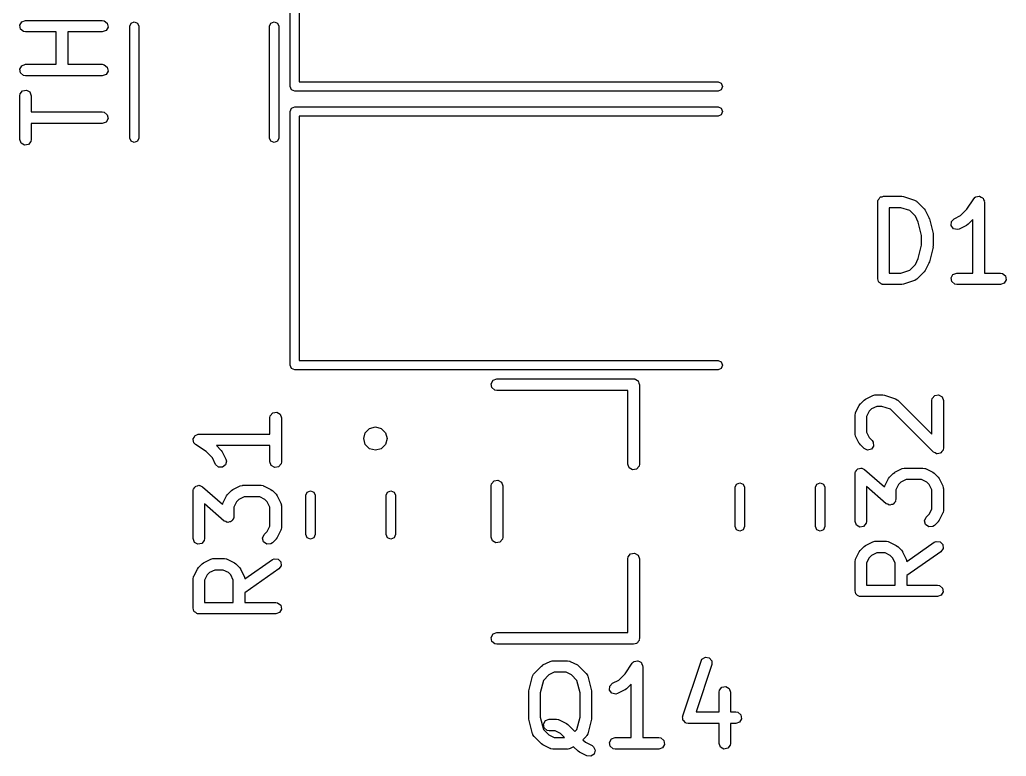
# Model space of a CAD drawing. Extents: x 12.5 to 77.2, y -61.8 to -12.1.
# Drawn here: x 46.17 to 59.01, y -49.95 to -40.37 of the extents above; entities that cross this region are included whole.
import ezdxf

# ---------------------------------------------------------------- set-up
doc = ezdxf.new("R2010")
doc.units = 0
doc.layers.add('BLACK', color=7, linetype='CONTINUOUS')

msp = doc.modelspace()

# ---------------------------------------------------------------- linework, layer by layer
at = {"layer": 'BLACK', "linetype": 'CONTINUOUS'}
for p, q in [((49.685, -41.234), (49.685, -37.934)), ((49.805, -37.994), (49.805, -41.174)), ((46.167758, -40.436499), (46.19341, -40.39207)), ((46.176667, -40.487023), (46.167758, -40.436499)), ((46.19341, -40.39207), (46.241619, -40.374523)), ((46.241619, -40.374523), (47.241619, -40.374523)), ((47.241619, -40.374523), (47.267271, -40.379046)), ((47.267271, -40.379046), (47.306571, -40.412023)), ((47.306571, -40.412023), (47.31548, -40.462547)), ((47.598, -40.450936), (47.615574, -40.40851)), ((47.615574, -40.40851), (47.658, -40.390936)), ((47.658, -40.390936), (47.700426, -40.40851)), ((47.700426, -40.40851), (47.718, -40.450936)), ((49.418, -40.450936), (49.435574, -40.40851)), ((49.435574, -40.40851), (49.478, -40.390936)), ((49.478, -40.390936), (49.520426, -40.40851)), ((49.520426, -40.40851), (49.538, -40.450936)), ((46.215967, -40.52), (46.176667, -40.487023)), ((46.241619, -40.524523), (46.215967, -40.52)), ((46.642809, -40.524523), (46.241619, -40.524523)), ((46.642809, -40.945951), (46.642809, -40.524523)), ((47.241619, -40.524523), (46.792809, -40.524523)), ((46.792809, -40.524523), (46.792809, -40.945951)), ((47.289828, -40.506976), (47.241619, -40.524523)), ((47.31548, -40.462547), (47.289828, -40.506976)), ((47.598, -41.905064), (47.598, -40.450936)), ((47.718, -40.450936), (47.718, -41.905064)), ((49.418, -41.905064), (49.418, -40.450936)), ((49.538, -40.450936), (49.538, -41.905064)), ((46.19341, -40.963498), (46.241619, -40.945951)), ((46.241619, -40.945951), (46.642809, -40.945951)), ((46.792809, -40.945951), (47.241619, -40.945951)), ((47.241619, -40.945951), (47.267271, -40.950474)), ((47.267271, -40.950474), (47.306571, -40.983451)), ((46.167758, -41.007927), (46.19341, -40.963498)), ((46.176667, -41.058451), (46.167758, -41.007927)), ((46.215967, -41.091428), (46.176667, -41.058451)), ((47.289828, -41.078404), (47.241619, -41.095951)), ((47.31548, -41.033975), (47.289828, -41.078404)), ((47.306571, -40.983451), (47.31548, -41.033975)), ((46.241619, -41.095951), (46.215967, -41.091428)), ((47.241619, -41.095951), (46.241619, -41.095951)), ((49.805, -41.174), (55.255, -41.174)), ((55.255, -41.174), (55.297426, -41.191574)), ((55.297426, -41.191574), (55.315, -41.234)), ((46.166619, -41.354285), (46.171142, -41.328633)), ((46.171142, -41.328633), (46.204119, -41.289333)), ((46.204119, -41.289333), (46.254643, -41.280424)), ((46.254643, -41.280424), (46.299072, -41.306076)), ((46.299072, -41.306076), (46.316619, -41.354285)), ((49.702574, -41.276426), (49.685, -41.234)), ((49.745, -41.294), (49.702574, -41.276426)), ((55.255, -41.294), (49.745, -41.294)), ((55.297426, -41.276426), (55.255, -41.294)), ((55.315, -41.234), (55.297426, -41.276426)), ((46.166619, -41.925713), (46.166619, -41.354285)), ((46.316619, -41.354285), (46.316619, -41.564999)), ((46.316619, -41.564999), (47.241619, -41.564999)), ((47.241619, -41.564999), (47.267271, -41.569522)), ((47.267271, -41.569522), (47.306571, -41.602499)), ((49.685, -41.56), (49.702574, -41.517574)), ((49.685, -44.86), (49.685, -41.56)), ((49.702574, -41.517574), (49.745, -41.5)), ((49.745, -41.5), (55.255, -41.5)), ((55.255, -41.5), (55.297426, -41.517574)), ((55.297426, -41.517574), (55.315, -41.56)), ((55.315, -41.56), (55.297426, -41.602426)), ((47.241619, -41.714999), (46.316619, -41.714999)), ((46.316619, -41.714999), (46.316619, -41.925713)), ((47.289828, -41.697452), (47.241619, -41.714999)), ((47.31548, -41.653023), (47.289828, -41.697452)), ((47.306571, -41.602499), (47.31548, -41.653023)), ((55.255, -41.62), (49.805, -41.62)), ((49.805, -41.62), (49.805, -44.8)), ((55.297426, -41.602426), (55.255, -41.62)), ((46.184166, -41.973922), (46.166619, -41.925713)), ((46.228595, -41.999574), (46.184166, -41.973922)), ((46.312096, -41.951365), (46.279119, -41.990665)), ((46.316619, -41.925713), (46.312096, -41.951365)), ((47.615574, -41.94749), (47.598, -41.905064)), ((47.658, -41.965064), (47.615574, -41.94749)), ((47.700426, -41.94749), (47.658, -41.965064)), ((47.718, -41.905064), (47.700426, -41.94749)), ((49.435574, -41.94749), (49.418, -41.905064)), ((49.478, -41.965064), (49.435574, -41.94749)), ((49.520426, -41.94749), (49.478, -41.965064)), ((49.538, -41.905064), (49.520426, -41.94749)), ((46.279119, -41.990665), (46.228595, -41.999574)), ((57.333914, -42.736419), (57.335631, -42.726677)), ((57.333914, -43.736419), (57.333914, -42.736419)), ((57.335053, -42.723395), (57.336719, -42.720509)), ((57.335631, -42.726677), (57.335053, -42.723395)), ((57.336719, -42.720509), (57.338437, -42.710767)), ((57.338437, -42.710767), (57.350962, -42.695839)), ((57.350962, -42.695839), (57.360705, -42.678966)), ((57.360705, -42.678966), (57.367063, -42.676651)), ((57.367063, -42.676651), (57.371414, -42.671467)), ((57.371414, -42.671467), (57.390605, -42.668082)), ((57.390605, -42.668082), (57.408914, -42.661419)), ((57.408914, -42.661419), (57.647009, -42.661419)), ((57.647009, -42.661419), (57.669091, -42.665312)), ((57.669091, -42.665312), (57.670726, -42.665268)), ((57.670726, -42.665268), (57.813583, -42.712887)), ((57.813583, -42.712887), (57.836488, -42.725289)), ((57.836488, -42.725289), (57.838835, -42.72911)), ((57.838835, -42.72911), (57.842899, -42.731005)), ((57.842899, -42.731005), (57.938137, -42.826243)), ((58.493485, -42.831496), (58.584605, -42.694816)), ((58.584605, -42.694816), (58.602598, -42.675981)), ((58.602598, -42.675981), (58.606737, -42.674769)), ((58.606737, -42.674769), (58.609509, -42.671467)), ((58.609509, -42.671467), (58.630941, -42.667687)), ((58.630941, -42.667687), (58.651836, -42.661574)), ((58.651836, -42.661574), (58.655785, -42.663306)), ((58.655785, -42.663306), (58.660033, -42.662558)), ((58.660033, -42.662558), (58.678881, -42.67344)), ((58.678881, -42.67344), (58.698816, -42.682187)), ((58.698816, -42.682187), (58.700727, -42.686054)), ((58.700727, -42.686054), (58.704462, -42.68821)), ((58.704462, -42.68821), (58.711906, -42.708663)), ((58.711906, -42.708663), (58.721554, -42.728176)), ((58.721554, -42.728176), (58.720533, -42.732365)), ((58.720533, -42.732365), (58.722009, -42.736419)), ((58.722009, -42.736419), (58.722009, -43.661419)), ((57.634839, -42.811419), (57.483914, -42.811419)), ((57.483914, -42.811419), (57.483914, -43.661419)), ((57.749352, -42.84959), (57.634839, -42.811419)), ((57.823465, -42.923703), (57.749352, -42.84959)), ((57.938137, -42.826243), (57.950999, -42.844611)), ((57.950999, -42.844611), (57.952186, -42.845735)), ((57.952186, -42.845735), (57.999805, -42.940973)), ((58.412106, -42.912875), (58.493485, -42.831496)), ((57.861958, -43.00069), (57.823465, -42.923703)), ((57.905342, -43.174224), (57.861958, -43.00069)), ((57.999805, -42.940973), (58.003495, -42.953379)), ((58.003495, -42.953379), (58.005484, -42.956324)), ((58.005484, -42.956324), (58.053103, -43.1468)), ((58.289407, -43.043516), (58.292482, -42.992305)), ((58.292482, -42.992305), (58.327754, -42.955051)), ((58.327754, -42.955051), (58.412106, -42.912875)), ((58.572009, -42.965104), (58.509566, -43.027547)), ((58.572009, -43.661419), (58.572009, -42.965104)), ((58.319971, -43.084721), (58.289407, -43.043516)), ((58.369869, -43.096641), (58.319971, -43.084721)), ((58.394836, -43.089215), (58.369869, -43.096641)), ((58.490074, -43.041596), (58.394836, -43.089215)), ((58.491199, -43.040406), (58.490074, -43.041596)), ((58.509566, -43.027547), (58.491199, -43.040406)), ((57.905342, -43.298613), (57.905342, -43.174224)), ((58.053103, -43.1468), (58.054156, -43.161732)), ((58.054156, -43.161732), (58.055342, -43.16499)), ((58.055342, -43.16499), (58.055342, -43.307847)), ((57.861958, -43.472147), (57.905342, -43.298613)), ((58.053103, -43.326037), (58.005484, -43.516513)), ((58.055342, -43.307847), (58.052742, -43.322588)), ((58.052742, -43.322588), (58.053103, -43.326037)), ((57.823464, -43.549134), (57.861958, -43.472147)), ((58.005484, -43.516513), (58.000211, -43.528335)), ((57.634839, -43.661419), (57.749352, -43.623247)), ((57.749352, -43.623247), (57.823464, -43.549134)), ((57.938138, -43.646593), (57.842899, -43.741833)), ((57.938829, -43.64511), (57.938138, -43.646593)), ((57.952186, -43.627102), (57.938829, -43.64511)), ((57.999805, -43.531864), (57.952186, -43.627102)), ((58.000211, -43.528335), (57.999805, -43.531864)), ((57.340577, -43.754727), (57.333914, -43.736419)), ((57.343962, -43.773919), (57.340577, -43.754727)), ((57.349146, -43.778269), (57.343962, -43.773919)), ((57.351461, -43.784628), (57.349146, -43.778269)), ((57.483914, -43.661419), (57.634839, -43.661419)), ((57.813583, -43.759951), (57.670726, -43.80757)), ((57.817095, -43.757163), (57.813583, -43.759951)), ((57.821562, -43.756773), (57.817095, -43.757163)), ((57.842899, -43.741833), (57.821562, -43.756773)), ((58.287434, -43.723395), (58.313086, -43.678966)), ((58.296343, -43.773919), (58.287434, -43.723395)), ((58.335643, -43.806896), (58.296343, -43.773919)), ((58.313086, -43.678966), (58.361295, -43.661419)), ((58.361295, -43.661419), (58.572009, -43.661419)), ((58.722009, -43.661419), (58.932723, -43.661419)), ((58.932723, -43.661419), (58.958375, -43.665942)), ((58.958375, -43.665942), (58.997675, -43.698919)), ((59.006584, -43.749443), (58.980932, -43.793872)), ((58.997675, -43.698919), (59.006584, -43.749443)), ((57.368334, -43.79437), (57.351461, -43.784628)), ((57.383262, -43.806896), (57.368334, -43.79437)), ((57.393004, -43.808613), (57.383262, -43.806896)), ((57.39589, -43.81028), (57.393004, -43.808613)), ((57.399172, -43.809701), (57.39589, -43.81028)), ((57.408914, -43.811419), (57.399172, -43.809701)), ((57.647009, -43.811419), (57.408914, -43.811419)), ((57.648547, -43.810858), (57.647009, -43.811419)), ((57.670726, -43.80757), (57.648547, -43.810858)), ((58.361295, -43.811419), (58.335643, -43.806896)), ((58.932723, -43.811419), (58.361295, -43.811419)), ((58.980932, -43.793872), (58.932723, -43.811419)), ((49.805, -44.8), (55.255, -44.8)), ((55.255, -44.8), (55.297426, -44.817574)), ((49.702574, -44.902426), (49.685, -44.86)), ((49.745, -44.92), (49.702574, -44.902426)), ((55.255, -44.92), (49.745, -44.92)), ((55.297426, -44.902426), (55.255, -44.92)), ((55.297426, -44.817574), (55.315, -44.86)), ((55.315, -44.86), (55.297426, -44.902426)), ((52.302958, -45.101768), (52.32902, -45.056627)), ((52.32902, -45.056627), (52.378, -45.0388)), ((52.378, -45.0388), (54.156, -45.0388)), ((54.156, -45.0388), (54.1659, -45.040545)), ((54.1659, -45.040545), (54.169232, -45.039958)), ((54.169232, -45.039958), (54.172161, -45.041649)), ((54.172161, -45.041649), (54.182062, -45.043395)), ((54.182062, -45.043395), (54.197229, -45.056122)), ((54.197229, -45.056122), (54.214373, -45.06602)), ((54.214373, -45.06602), (54.216724, -45.07248)), ((52.312009, -45.1531), (52.302958, -45.101768)), ((52.351938, -45.186605), (52.312009, -45.1531)), ((52.378, -45.1912), (52.351938, -45.186605)), ((54.0798, -45.1912), (52.378, -45.1912)), ((54.0798, -46.14926), (54.0798, -45.1912)), ((54.216724, -45.07248), (54.221991, -45.0769)), ((54.221991, -45.0769), (54.225428, -45.096394)), ((54.225428, -45.096394), (54.2322, -45.115)), ((54.2322, -45.115), (54.2322, -46.14926)), ((57.107405, -45.3639), (57.155024, -45.316281)), ((57.155024, -45.316281), (57.17339, -45.303421)), ((57.17339, -45.303421), (57.174516, -45.302232)), ((57.174516, -45.302232), (57.269754, -45.254613)), ((57.269754, -45.254613), (57.29472, -45.247187)), ((57.29472, -45.247187), (57.299081, -45.248228)), ((57.299081, -45.248228), (57.303295, -45.246695)), ((57.303295, -45.246695), (57.398533, -45.246695)), ((57.398533, -45.246695), (57.420615, -45.250588)), ((57.420615, -45.250588), (57.42225, -45.250544)), ((57.42225, -45.250544), (57.565107, -45.298163)), ((57.565107, -45.298163), (57.588012, -45.310565)), ((57.588012, -45.310565), (57.590359, -45.314386)), ((57.590359, -45.314386), (57.594423, -45.316281)), ((57.594423, -45.316281), (58.037819, -45.759676)), ((58.037819, -45.321695), (58.042342, -45.296043)), ((58.037819, -45.759676), (58.037819, -45.321695)), ((58.042342, -45.296043), (58.075319, -45.256743)), ((58.075319, -45.256743), (58.125843, -45.247834)), ((58.125843, -45.247834), (58.170272, -45.273486)), ((58.170272, -45.273486), (58.187819, -45.321695)), ((58.187819, -45.321695), (58.187819, -45.940742)), ((57.045737, -45.47863), (57.093356, -45.383392)), ((57.093356, -45.383392), (57.106714, -45.365381)), ((57.106714, -45.365381), (57.107405, -45.3639)), ((57.252484, -45.430953), (57.222077, -45.46136)), ((57.321, -45.396695), (57.252484, -45.430953)), ((57.386363, -45.396695), (57.321, -45.396695)), ((57.500876, -45.434866), (57.386363, -45.396695)), ((58.059786, -45.993775), (57.500876, -45.434866)), ((49.422819, -45.546594), (49.427342, -45.520942)), ((49.422819, -45.757308), (49.422819, -45.546594)), ((49.427342, -45.520942), (49.460319, -45.481642)), ((49.460319, -45.481642), (49.510843, -45.472733)), ((49.510843, -45.472733), (49.555272, -45.498385)), ((49.555272, -45.498385), (49.572819, -45.546594)), ((49.572819, -45.546594), (49.572819, -46.118022)), ((57.037819, -45.512171), (57.042342, -45.486519)), ((57.037819, -45.750266), (57.037819, -45.512171)), ((57.042342, -45.486519), (57.045224, -45.483083)), ((57.045224, -45.483083), (57.045737, -45.47863)), ((57.222077, -45.46136), (57.187819, -45.529876)), ((57.187819, -45.529876), (57.187819, -45.732561)), ((50.664119, -45.7398), (50.719901, -45.684018)), ((50.719901, -45.684018), (50.796101, -45.6636)), ((50.796101, -45.6636), (50.872301, -45.684018)), ((50.872301, -45.684018), (50.928083, -45.7398)), ((48.422974, -45.827481), (48.424706, -45.823531)), ((48.429087, -45.848372), (48.422974, -45.827481)), ((48.423958, -45.819284), (48.43484, -45.800435)), ((48.424706, -45.823531), (48.423958, -45.819284)), ((48.43484, -45.800435), (48.443587, -45.780501)), ((48.443587, -45.780501), (48.447454, -45.778589)), ((48.447454, -45.778589), (48.44961, -45.774855)), ((48.44961, -45.774855), (48.470063, -45.76741)), ((48.470063, -45.76741), (48.489576, -45.757763)), ((48.489576, -45.757763), (48.493765, -45.758783)), ((48.493765, -45.758783), (48.497819, -45.757308)), ((48.497819, -45.757308), (49.422819, -45.757308)), ((50.643701, -45.816), (50.664119, -45.7398)), ((50.664119, -45.8922), (50.643701, -45.816)), ((50.928083, -45.7398), (50.948501, -45.816)), ((50.948501, -45.816), (50.928083, -45.8922)), ((57.039352, -45.754479), (57.037819, -45.750266)), ((57.038311, -45.75884), (57.039352, -45.754479)), ((57.045737, -45.783807), (57.038311, -45.75884)), ((57.093356, -45.879045), (57.045737, -45.783807)), ((57.187819, -45.732561), (57.222077, -45.801077)), ((57.222077, -45.801077), (57.26109, -45.84009)), ((48.432867, -45.869808), (48.429087, -45.848372)), ((48.43617, -45.87258), (48.432867, -45.869808)), ((48.437382, -45.876719), (48.43617, -45.87258)), ((48.456216, -45.894712), (48.437382, -45.876719)), ((48.592894, -45.98583), (48.456216, -45.894712)), ((49.422819, -45.907308), (48.726504, -45.907308)), ((48.726504, -45.907308), (48.788947, -45.969751)), ((49.422819, -46.118022), (49.422819, -45.907308)), ((50.719901, -45.947982), (50.664119, -45.8922)), ((50.796101, -45.9684), (50.719901, -45.947982)), ((50.872301, -45.947982), (50.796101, -45.9684)), ((50.928083, -45.8922), (50.872301, -45.947982)), ((57.094545, -45.88017), (57.093356, -45.879045)), ((57.107405, -45.898537), (57.094545, -45.88017)), ((57.155024, -45.946156), (57.107405, -45.898537)), ((57.20152, -45.967837), (57.155024, -45.946156)), ((57.251075, -45.95456), (57.20152, -45.967837)), ((57.280501, -45.912534), (57.251075, -45.95456)), ((57.26109, -45.84009), (57.27603, -45.861427)), ((57.27603, -45.861427), (57.280501, -45.912534)), ((58.183296, -45.966394), (58.168785, -45.983687)), ((58.184104, -45.961809), (58.183296, -45.966394)), ((58.185264, -45.960153), (58.184104, -45.961809)), ((58.187819, -45.940742), (58.184976, -45.956864)), ((58.184976, -45.956864), (58.185264, -45.960153)), ((48.674275, -46.067211), (48.592894, -45.98583)), ((48.716451, -46.151563), (48.674275, -46.067211)), ((48.788947, -45.969751), (48.801809, -45.988119)), ((48.801809, -45.988119), (48.802996, -45.989243)), ((48.802996, -45.989243), (48.850615, -46.084481)), ((48.850615, -46.084481), (48.858041, -46.109447)), ((58.080239, -46.003312), (58.059786, -45.993775)), ((58.099795, -46.014603), (58.080239, -46.003312)), ((58.103175, -46.014006), (58.099795, -46.014603)), ((58.106283, -46.015456), (58.103175, -46.014006)), ((58.128085, -46.009614), (58.106283, -46.015456)), ((58.150319, -46.005694), (58.128085, -46.009614)), ((58.152523, -46.003066), (58.150319, -46.005694)), ((58.155837, -46.002179), (58.152523, -46.003066)), ((58.168785, -45.983687), (58.155837, -46.002179)), ((48.753705, -46.186835), (48.716451, -46.151563)), ((48.804915, -46.18991), (48.753705, -46.186835)), ((48.846121, -46.159346), (48.804915, -46.18991)), ((48.858041, -46.109447), (48.846121, -46.159346)), ((49.440366, -46.166231), (49.422819, -46.118022)), ((49.484795, -46.191883), (49.440366, -46.166231)), ((49.535319, -46.182974), (49.484795, -46.191883)), ((49.568296, -46.143674), (49.535319, -46.182974)), ((49.572819, -46.118022), (49.568296, -46.143674)), ((54.097627, -46.19824), (54.0798, -46.14926)), ((54.142768, -46.224302), (54.097627, -46.19824)), ((54.1941, -46.215251), (54.142768, -46.224302)), ((54.227605, -46.175322), (54.1941, -46.215251)), ((54.2322, -46.14926), (54.227605, -46.175322)), ((57.055338, -46.232935), (57.065809, -46.215637)), ((57.065809, -46.215637), (57.071473, -46.213707)), ((57.071473, -46.213707), (57.075319, -46.209124)), ((57.075319, -46.209124), (57.095231, -46.205612)), ((57.095231, -46.205612), (57.114371, -46.199092)), ((57.114371, -46.199092), (57.119949, -46.201254)), ((57.119949, -46.201254), (57.125843, -46.200215)), ((57.125843, -46.200215), (57.143355, -46.210326)), ((57.143355, -46.210326), (57.162207, -46.217633)), ((57.162207, -46.217633), (57.422196, -46.445123)), ((57.555468, -46.254613), (57.650706, -46.206994)), ((57.650706, -46.206994), (57.675672, -46.199568)), ((57.675672, -46.199568), (57.680033, -46.200609)), ((57.680033, -46.200609), (57.684247, -46.199076)), ((57.684247, -46.199076), (57.922342, -46.199076)), ((57.922342, -46.199076), (57.947994, -46.203599)), ((57.947994, -46.203599), (57.951429, -46.206481)), ((57.951429, -46.206481), (57.955883, -46.206994)), ((57.955883, -46.206994), (58.051121, -46.254613)), ((57.037819, -46.274076), (57.039777, -46.262967)), ((57.037819, -46.893123), (57.037819, -46.274076)), ((57.039244, -46.259526), (57.040853, -46.256867)), ((57.039777, -46.262967), (57.039244, -46.259526)), ((57.040853, -46.256867), (57.042342, -46.248424)), ((57.042342, -46.248424), (57.055338, -46.232935)), ((57.426689, -46.431011), (57.474308, -46.335773)), ((57.474308, -46.335773), (57.487666, -46.317762)), ((57.487666, -46.317762), (57.488357, -46.316281)), ((57.488357, -46.316281), (57.535976, -46.268662)), ((57.535976, -46.268662), (57.554342, -46.255802)), ((57.554342, -46.255802), (57.555468, -46.254613)), ((57.701952, -46.349076), (57.633436, -46.383334)), ((57.904637, -46.349076), (57.701952, -46.349076)), ((57.973153, -46.383334), (57.904637, -46.349076)), ((58.051121, -46.254613), (58.069129, -46.267969)), ((58.069129, -46.267969), (58.070612, -46.268661)), ((58.070612, -46.268661), (58.118232, -46.31628)), ((58.118232, -46.31628), (58.131094, -46.334648)), ((58.131094, -46.334648), (58.132282, -46.335773)), ((58.132282, -46.335773), (58.179901, -46.431011)), ((48.425853, -46.481766), (48.427342, -46.473323)), ((48.427342, -46.473323), (48.440338, -46.457834)), ((48.440338, -46.457834), (48.450809, -46.440536)), ((48.450809, -46.440536), (48.456473, -46.438606)), ((48.456473, -46.438606), (48.460319, -46.434023)), ((48.460319, -46.434023), (48.480231, -46.430511)), ((48.480231, -46.430511), (48.499371, -46.423991)), ((48.499371, -46.423991), (48.504949, -46.426153)), ((48.504949, -46.426153), (48.510843, -46.425114)), ((48.510843, -46.425114), (48.528355, -46.435225)), ((48.528355, -46.435225), (48.547207, -46.442532)), ((48.547207, -46.442532), (48.807196, -46.670022)), ((48.939342, -46.480701), (48.940468, -46.479512)), ((48.940468, -46.479512), (49.035706, -46.431893)), ((49.035706, -46.431893), (49.060672, -46.424467)), ((49.060672, -46.424467), (49.065033, -46.425508)), ((49.065033, -46.425508), (49.069247, -46.423975)), ((49.069247, -46.423975), (49.307342, -46.423975)), ((49.307342, -46.423975), (49.332994, -46.428498)), ((49.332994, -46.428498), (49.336429, -46.43138)), ((49.336429, -46.43138), (49.340883, -46.431893)), ((49.340883, -46.431893), (49.436121, -46.479512)), ((49.436121, -46.479512), (49.454129, -46.492868)), ((52.3018, -46.432739), (52.306395, -46.406677)), ((52.3018, -47.099261), (52.3018, -46.432739)), ((52.306395, -46.406677), (52.3399, -46.366748)), ((52.3399, -46.366748), (52.391232, -46.357697)), ((52.391232, -46.357697), (52.436373, -46.383759)), ((52.436373, -46.383759), (52.4542, -46.432739)), ((52.4542, -46.432739), (52.4542, -47.099261)), ((55.4785, -46.450275), (55.496074, -46.407849)), ((55.4785, -46.959723), (55.4785, -46.450275)), ((55.496074, -46.407849), (55.5385, -46.390275)), ((55.5385, -46.390275), (55.580926, -46.407849)), ((55.580926, -46.407849), (55.5985, -46.450275)), ((55.5985, -46.450275), (55.5985, -46.959723)), ((56.5235, -46.450275), (56.541074, -46.407849)), ((56.5235, -46.959723), (56.5235, -46.450275)), ((56.541074, -46.407849), (56.5835, -46.390275)), ((56.5835, -46.390275), (56.625926, -46.407849)), ((56.625926, -46.407849), (56.6435, -46.450275)), ((56.6435, -46.450275), (56.6435, -46.959723)), ((57.444383, -46.663852), (57.187819, -46.439358)), ((57.187819, -46.439358), (57.187819, -46.893123)), ((57.422196, -46.445123), (57.423294, -46.4389)), ((57.423294, -46.4389), (57.426176, -46.435464)), ((57.426176, -46.435464), (57.426689, -46.431011)), ((57.603029, -46.413741), (57.568771, -46.482257)), ((57.633436, -46.383334), (57.603029, -46.413741)), ((58.003561, -46.413741), (57.973153, -46.383334)), ((58.037819, -46.482257), (58.003561, -46.413741)), ((58.179901, -46.431011), (58.187327, -46.455977)), ((58.187327, -46.455977), (58.186285, -46.460338)), ((58.186285, -46.460338), (58.187819, -46.464552)), ((58.187819, -46.464552), (58.187819, -46.750266)), ((48.422819, -46.498975), (48.424777, -46.487866)), ((48.422819, -47.118022), (48.422819, -46.498975)), ((48.424244, -46.484425), (48.425853, -46.481766)), ((48.424777, -46.487866), (48.424244, -46.484425)), ((48.811689, -46.65591), (48.859308, -46.560672)), ((48.859308, -46.560672), (48.872666, -46.542661)), ((48.872666, -46.542661), (48.873357, -46.54118)), ((48.873357, -46.54118), (48.920976, -46.493561)), ((48.920976, -46.493561), (48.939342, -46.480701)), ((49.018436, -46.608233), (48.988029, -46.63864)), ((49.086952, -46.573975), (49.018436, -46.608233)), ((49.289637, -46.573975), (49.086952, -46.573975)), ((49.358153, -46.608233), (49.289637, -46.573975)), ((49.388561, -46.63864), (49.358153, -46.608233)), ((49.454129, -46.492868), (49.455612, -46.49356)), ((49.455612, -46.49356), (49.503232, -46.541179)), ((49.503232, -46.541179), (49.516094, -46.559547)), ((49.516094, -46.559547), (49.517282, -46.560672)), ((49.517282, -46.560672), (49.564901, -46.65591)), ((49.8905, -46.553775), (49.908074, -46.511349)), ((49.8905, -47.063223), (49.8905, -46.553775)), ((49.908074, -46.511349), (49.9505, -46.493775)), ((49.9505, -46.493775), (49.992926, -46.511349)), ((49.992926, -46.511349), (50.0105, -46.553775)), ((50.0105, -46.553775), (50.0105, -47.063223)), ((50.9355, -46.553775), (50.953074, -46.511349)), ((50.9355, -47.063223), (50.9355, -46.553775)), ((50.953074, -46.511349), (50.9955, -46.493775)), ((50.9955, -46.493775), (51.037926, -46.511349)), ((51.037926, -46.511349), (51.0555, -46.553775)), ((51.0555, -46.553775), (51.0555, -47.063223)), ((57.568771, -46.607409), (57.566812, -46.618517)), ((57.568771, -46.482257), (57.568771, -46.607409)), ((58.037819, -46.732561), (58.037819, -46.482257)), ((48.829383, -46.888751), (48.572819, -46.664257)), ((48.572819, -46.664257), (48.572819, -47.118022)), ((48.807196, -46.670022), (48.808294, -46.663799)), ((48.808294, -46.663799), (48.811176, -46.660363)), ((48.811176, -46.660363), (48.811689, -46.65591)), ((48.988029, -46.63864), (48.953771, -46.707156)), ((48.953771, -46.707156), (48.953771, -46.832308)), ((49.422819, -46.707156), (49.388561, -46.63864)), ((49.422819, -46.95746), (49.422819, -46.707156)), ((49.564901, -46.65591), (49.572327, -46.680876)), ((49.572327, -46.680876), (49.571285, -46.685237)), ((49.571285, -46.685237), (49.572819, -46.689451)), ((49.572819, -46.689451), (49.572819, -46.975165)), ((57.463234, -46.671158), (57.444383, -46.663852)), ((57.480747, -46.68127), (57.463234, -46.671158)), ((57.48664, -46.68023), (57.480747, -46.68127)), ((57.492219, -46.682393), (57.48664, -46.68023)), ((57.511358, -46.675872), (57.492219, -46.682393)), ((57.531271, -46.672361), (57.511358, -46.675872)), ((57.535116, -46.667777), (57.531271, -46.672361)), ((57.540781, -46.665848), (57.535116, -46.667777)), ((57.551251, -46.648549), (57.540781, -46.665848)), ((57.564248, -46.633061), (57.551251, -46.648549)), ((57.565736, -46.624617), (57.564248, -46.633061)), ((57.567346, -46.621959), (57.565736, -46.624617)), ((57.566812, -46.618517), (57.567346, -46.621959)), ((58.003561, -46.801076), (58.037819, -46.732561)), ((48.949248, -46.85796), (48.936251, -46.873448)), ((48.950736, -46.849516), (48.949248, -46.85796)), ((48.952346, -46.846858), (48.950736, -46.849516)), ((48.953771, -46.832308), (48.951812, -46.843416)), ((48.951812, -46.843416), (48.952346, -46.846858)), ((57.942866, -46.886586), (57.964548, -46.840089)), ((57.964548, -46.840089), (58.003561, -46.801076)), ((58.179901, -46.783807), (58.132282, -46.879045)), ((58.180413, -46.779353), (58.179901, -46.783807)), ((58.183296, -46.775918), (58.180413, -46.779353)), ((58.187819, -46.750266), (58.183296, -46.775918)), ((48.848234, -46.896057), (48.829383, -46.888751)), ((48.865747, -46.906169), (48.848234, -46.896057)), ((48.87164, -46.905129), (48.865747, -46.906169)), ((48.877219, -46.907292), (48.87164, -46.905129)), ((48.896358, -46.900771), (48.877219, -46.907292)), ((48.916271, -46.89726), (48.896358, -46.900771)), ((48.920116, -46.892676), (48.916271, -46.89726)), ((48.925781, -46.890747), (48.920116, -46.892676)), ((48.936251, -46.873448), (48.925781, -46.890747)), ((49.388561, -47.025975), (49.422819, -46.95746)), ((49.572819, -46.975165), (49.568296, -47.000817)), ((55.496074, -47.002149), (55.4785, -46.959723)), ((55.5985, -46.959723), (55.580926, -47.002149)), ((56.541074, -47.002149), (56.5235, -46.959723)), ((56.6435, -46.959723), (56.625926, -47.002149)), ((57.055366, -46.941332), (57.037819, -46.893123)), ((57.099795, -46.966984), (57.055366, -46.941332)), ((57.150319, -46.958075), (57.099795, -46.966984)), ((57.183296, -46.918775), (57.150319, -46.958075)), ((57.187819, -46.893123), (57.183296, -46.918775)), ((57.956143, -46.936141), (57.942866, -46.886586)), ((57.998168, -46.965567), (57.956143, -46.936141)), ((58.049275, -46.961097), (57.998168, -46.965567)), ((58.070612, -46.946157), (58.049275, -46.961097)), ((58.118232, -46.898538), (58.070612, -46.946157)), ((58.118922, -46.897056), (58.118232, -46.898538)), ((58.132282, -46.879045), (58.118922, -46.897056)), ((48.440366, -47.166231), (48.422819, -47.118022)), ((48.572819, -47.118022), (48.568296, -47.143674)), ((49.327866, -47.111485), (49.349548, -47.064988)), ((49.341143, -47.16104), (49.327866, -47.111485)), ((49.349548, -47.064988), (49.388561, -47.025975)), ((49.503922, -47.121955), (49.503232, -47.123437)), ((49.517282, -47.103944), (49.503922, -47.121955)), ((49.564901, -47.008706), (49.517282, -47.103944)), ((49.565413, -47.004252), (49.564901, -47.008706)), ((49.568296, -47.000817), (49.565413, -47.004252)), ((49.908074, -47.105649), (49.8905, -47.063223)), ((49.9505, -47.123223), (49.908074, -47.105649)), ((49.992926, -47.105649), (49.9505, -47.123223)), ((50.0105, -47.063223), (49.992926, -47.105649)), ((50.953074, -47.105649), (50.9355, -47.063223)), ((50.9955, -47.123223), (50.953074, -47.105649)), ((51.037926, -47.105649), (50.9955, -47.123223)), ((51.0555, -47.063223), (51.037926, -47.105649)), ((52.319627, -47.148241), (52.3018, -47.099261)), ((52.4542, -47.099261), (52.449605, -47.125323)), ((55.5385, -47.019723), (55.496074, -47.002149)), ((55.580926, -47.002149), (55.5385, -47.019723)), ((56.5835, -47.019723), (56.541074, -47.002149)), ((56.625926, -47.002149), (56.5835, -47.019723)), ((48.484795, -47.191883), (48.440366, -47.166231)), ((48.535319, -47.182974), (48.484795, -47.191883)), ((48.568296, -47.143674), (48.535319, -47.182974)), ((49.383168, -47.190466), (49.341143, -47.16104)), ((49.434275, -47.185996), (49.383168, -47.190466)), ((49.455612, -47.171056), (49.434275, -47.185996)), ((49.503232, -47.123437), (49.455612, -47.171056)), ((52.364768, -47.174303), (52.319627, -47.148241)), ((52.4161, -47.165252), (52.364768, -47.174303)), ((52.449605, -47.125323), (52.4161, -47.165252)), ((57.107405, -47.268662), (57.155024, -47.221043)), ((57.155024, -47.221043), (57.17339, -47.208183)), ((57.17339, -47.208183), (57.174516, -47.206994)), ((57.174516, -47.206994), (57.269754, -47.159375)), ((57.269754, -47.159375), (57.29472, -47.151949)), ((57.29472, -47.151949), (57.299081, -47.15299)), ((57.299081, -47.15299), (57.303295, -47.151457)), ((57.303295, -47.151457), (57.446152, -47.151457)), ((57.446152, -47.151457), (57.471804, -47.15598)), ((57.471804, -47.15598), (57.475239, -47.158862)), ((57.475239, -47.158862), (57.479693, -47.159375)), ((57.479693, -47.159375), (57.574931, -47.206994)), ((57.574931, -47.206994), (57.592941, -47.220352)), ((57.592941, -47.220352), (57.594423, -47.221043)), ((57.594423, -47.221043), (57.642042, -47.268662)), ((57.711282, -47.415983), (58.06981, -47.165014)), ((58.06981, -47.165014), (58.093418, -47.154009)), ((58.093418, -47.154009), (58.144525, -47.158488)), ((58.144525, -47.158488), (58.180797, -47.19477)), ((58.185261, -47.245878), (58.155829, -47.287899)), ((58.180797, -47.19477), (58.185261, -47.245878)), ((48.654754, -47.384274), (48.67972, -47.376848)), ((48.67972, -47.376848), (48.684081, -47.377889)), ((48.684081, -47.377889), (48.688295, -47.376356)), ((48.688295, -47.376356), (48.831152, -47.376356)), ((48.831152, -47.376356), (48.856804, -47.380879)), ((49.45481, -47.389913), (49.478418, -47.378908)), ((49.478418, -47.378908), (49.529525, -47.383387)), ((54.0798, -47.38274), (54.084395, -47.356678)), ((54.084395, -47.356678), (54.1179, -47.316749)), ((54.1179, -47.316749), (54.169232, -47.307698)), ((54.169232, -47.307698), (54.214373, -47.33376)), ((54.214373, -47.33376), (54.2322, -47.38274)), ((57.045737, -47.383392), (57.093356, -47.288154)), ((57.093356, -47.288154), (57.106714, -47.270143)), ((57.106714, -47.270143), (57.107405, -47.268662)), ((57.222077, -47.366122), (57.187819, -47.434638)), ((57.252484, -47.335715), (57.222077, -47.366122)), ((57.321, -47.301457), (57.252484, -47.335715)), ((57.428447, -47.301457), (57.321, -47.301457)), ((57.496963, -47.335715), (57.428447, -47.301457)), ((57.52737, -47.366122), (57.496963, -47.335715)), ((57.561628, -47.434638), (57.52737, -47.366122)), ((57.642042, -47.268662), (57.654901, -47.287028)), ((57.654901, -47.287028), (57.656091, -47.288154)), ((57.656091, -47.288154), (57.70371, -47.383392)), ((58.155829, -47.287899), (57.711628, -47.598839)), ((48.478356, -47.513053), (48.491714, -47.495042)), ((48.491714, -47.495042), (48.492405, -47.493561)), ((48.492405, -47.493561), (48.540024, -47.445942)), ((48.540024, -47.445942), (48.55839, -47.433082)), ((48.55839, -47.433082), (48.559516, -47.431893)), ((48.559516, -47.431893), (48.654754, -47.384274)), ((48.856804, -47.380879), (48.860239, -47.383761)), ((48.860239, -47.383761), (48.864693, -47.384274)), ((48.864693, -47.384274), (48.959931, -47.431893)), ((48.959931, -47.431893), (48.977941, -47.445251)), ((48.977941, -47.445251), (48.979423, -47.445942)), ((48.979423, -47.445942), (49.027042, -47.493561)), ((49.027042, -47.493561), (49.039901, -47.511927)), ((49.096282, -47.640882), (49.45481, -47.389913)), ((49.529525, -47.383387), (49.565797, -47.419669)), ((49.570261, -47.470777), (49.540829, -47.512798)), ((49.565797, -47.419669), (49.570261, -47.470777)), ((54.0798, -48.3408), (54.0798, -47.38274)), ((54.2322, -47.38274), (54.2322, -48.417)), ((57.037819, -47.416933), (57.042342, -47.391281)), ((57.037819, -47.797885), (57.037819, -47.416933)), ((57.042342, -47.391281), (57.045224, -47.387845)), ((57.045224, -47.387845), (57.045737, -47.383392)), ((57.187819, -47.434638), (57.187819, -47.722885)), ((57.561628, -47.722885), (57.561628, -47.434638)), ((57.70371, -47.383392), (57.711136, -47.408358)), ((57.711136, -47.408358), (57.710094, -47.412719)), ((57.710094, -47.412719), (57.711282, -47.415983)), ((48.422819, -47.641832), (48.427342, -47.61618)), ((48.427342, -47.61618), (48.430224, -47.612744)), ((48.430224, -47.612744), (48.430737, -47.608291)), ((48.430737, -47.608291), (48.478356, -47.513053)), ((48.607077, -47.591021), (48.572819, -47.659537)), ((48.637484, -47.560614), (48.607077, -47.591021)), ((48.706, -47.526356), (48.637484, -47.560614)), ((48.813447, -47.526356), (48.706, -47.526356)), ((48.881963, -47.560614), (48.813447, -47.526356)), ((48.91237, -47.591021), (48.881963, -47.560614)), ((48.946628, -47.659537), (48.91237, -47.591021)), ((49.039901, -47.511927), (49.041091, -47.513053)), ((49.041091, -47.513053), (49.08871, -47.608291)), ((49.08871, -47.608291), (49.096136, -47.633257)), ((49.096136, -47.633257), (49.095094, -47.637618)), ((49.540829, -47.512798), (49.096628, -47.823738)), ((57.711628, -47.598839), (57.711628, -47.722885)), ((48.422819, -48.022784), (48.422819, -47.641832)), ((48.572819, -47.659537), (48.572819, -47.947784)), ((48.946628, -47.947784), (48.946628, -47.659537)), ((49.095094, -47.637618), (49.096282, -47.640882)), ((57.187819, -47.722885), (57.561628, -47.722885)), ((57.711628, -47.722885), (58.112819, -47.722885)), ((58.112819, -47.722885), (58.138471, -47.727408)), ((58.138471, -47.727408), (58.177771, -47.760385)), ((58.177771, -47.760385), (58.18668, -47.810909)), ((49.096628, -47.823738), (49.096628, -47.947784)), ((57.044482, -47.816193), (57.037819, -47.797885)), ((57.047867, -47.835385), (57.044482, -47.816193)), ((57.053051, -47.839735), (57.047867, -47.835385)), ((57.055366, -47.846094), (57.053051, -47.839735)), ((57.072239, -47.855836), (57.055366, -47.846094)), ((57.087167, -47.868362), (57.072239, -47.855836)), ((57.096909, -47.870079), (57.087167, -47.868362)), ((57.099795, -47.871746), (57.096909, -47.870079)), ((57.103077, -47.871167), (57.099795, -47.871746)), ((57.112819, -47.872885), (57.103077, -47.871167)), ((58.112819, -47.872885), (57.112819, -47.872885)), ((58.161028, -47.855338), (58.112819, -47.872885)), ((58.18668, -47.810909), (58.161028, -47.855338)), ((48.572819, -47.947784), (48.946628, -47.947784)), ((49.096628, -47.947784), (49.497819, -47.947784)), ((49.497819, -47.947784), (49.523471, -47.952307)), ((49.523471, -47.952307), (49.562771, -47.985284)), ((49.562771, -47.985284), (49.57168, -48.035808)), ((48.429482, -48.041092), (48.422819, -48.022784)), ((48.432867, -48.060284), (48.429482, -48.041092)), ((48.438051, -48.064634), (48.432867, -48.060284)), ((48.440366, -48.070993), (48.438051, -48.064634)), ((48.457239, -48.080735), (48.440366, -48.070993)), ((48.472167, -48.093261), (48.457239, -48.080735)), ((48.481909, -48.094978), (48.472167, -48.093261)), ((48.484795, -48.096645), (48.481909, -48.094978)), ((48.488077, -48.096066), (48.484795, -48.096645)), ((48.497819, -48.097784), (48.488077, -48.096066)), ((49.497819, -48.097784), (48.497819, -48.097784)), ((49.546028, -48.080237), (49.497819, -48.097784)), ((49.57168, -48.035808), (49.546028, -48.080237)), ((52.302958, -48.403768), (52.32902, -48.358627)), ((52.312009, -48.4551), (52.302958, -48.403768)), ((52.32902, -48.358627), (52.378, -48.3408)), ((52.378, -48.3408), (54.0798, -48.3408)), ((52.351938, -48.488605), (52.312009, -48.4551)), ((52.378, -48.4932), (52.351938, -48.488605)), ((54.156, -48.4932), (52.378, -48.4932)), ((54.174605, -48.486428), (54.156, -48.4932)), ((54.1941, -48.482991), (54.174605, -48.486428)), ((54.198519, -48.477724), (54.1941, -48.482991)), ((54.20498, -48.475373), (54.198519, -48.477724)), ((54.214877, -48.458229), (54.20498, -48.475373)), ((54.227605, -48.443062), (54.214877, -48.458229)), ((54.22935, -48.433161), (54.227605, -48.443062)), ((54.231042, -48.430232), (54.22935, -48.433161)), ((54.2322, -48.417), (54.230454, -48.4269)), ((54.230454, -48.4269), (54.231042, -48.430232)), ((55.046432, -48.687378), (55.090145, -48.660523)), ((55.090145, -48.660523), (55.140893, -48.668048)), ((52.861672, -48.871443), (52.95691, -48.776205)), ((52.95691, -48.776205), (52.975278, -48.763342)), ((52.975278, -48.763342), (52.976402, -48.762156)), ((52.976402, -48.762156), (53.07164, -48.714537)), ((53.07164, -48.714537), (53.096606, -48.707111)), ((53.096606, -48.707111), (53.100967, -48.708152)), ((53.100967, -48.708152), (53.105181, -48.706619)), ((53.105181, -48.706619), (53.295657, -48.706619)), ((53.295657, -48.706619), (53.321309, -48.711142)), ((53.321309, -48.711142), (53.324744, -48.714024)), ((53.324744, -48.714024), (53.329198, -48.714537)), ((53.329198, -48.714537), (53.424436, -48.762156)), ((53.424436, -48.762156), (53.442446, -48.775514)), ((53.442446, -48.775514), (53.443928, -48.776205)), ((53.443928, -48.776205), (53.539166, -48.871443)), ((54.046895, -48.876696), (54.138015, -48.740016)), ((54.138015, -48.740016), (54.156008, -48.721181)), ((54.156008, -48.721181), (54.160147, -48.719969)), ((54.160147, -48.719969), (54.162919, -48.716667)), ((54.162919, -48.716667), (54.184351, -48.712887)), ((54.184351, -48.712887), (54.205246, -48.706774)), ((54.205246, -48.706774), (54.209195, -48.708506)), ((54.209195, -48.708506), (54.213443, -48.707758)), ((54.213443, -48.707758), (54.232291, -48.71864)), ((54.232291, -48.71864), (54.252226, -48.727387)), ((54.252226, -48.727387), (54.254137, -48.731254)), ((54.254137, -48.731254), (54.257872, -48.73341)), ((54.257872, -48.73341), (54.265316, -48.753863)), ((54.265316, -48.753863), (54.274964, -48.773376)), ((54.274964, -48.773376), (54.273943, -48.777565)), ((54.273943, -48.777565), (54.275419, -48.781619)), ((54.275419, -48.781619), (54.275419, -49.706619)), ((54.795935, -49.424568), (55.03403, -48.710283)), ((55.176332, -48.757718), (54.971143, -49.373285)), ((55.03403, -48.710283), (55.046432, -48.687378)), ((55.140893, -48.668048), (55.174931, -48.706434)), ((55.174931, -48.706434), (55.176332, -48.757718)), ((52.794325, -49.096762), (52.841944, -48.906286)), ((52.841944, -48.906286), (52.852554, -48.882497)), ((52.852554, -48.882497), (52.858544, -48.87815)), ((52.858544, -48.87815), (52.861672, -48.871443)), ((53.05437, -48.890877), (52.982427, -48.962819)), ((53.122886, -48.856619), (53.05437, -48.890877)), ((53.277952, -48.856619), (53.122886, -48.856619)), ((53.346468, -48.890877), (53.277952, -48.856619)), ((53.41841, -48.962819), (53.346468, -48.890877)), ((53.539166, -48.871443), (53.554107, -48.89278)), ((53.554107, -48.89278), (53.554752, -48.900153)), ((53.554752, -48.900153), (53.558894, -48.906286)), ((53.558894, -48.906286), (53.606513, -49.096762)), ((53.965516, -48.958075), (54.046895, -48.876696)), ((52.982427, -48.962819), (52.942086, -49.124186)), ((53.458752, -49.124186), (53.41841, -48.962819)), ((53.842817, -49.088716), (53.845892, -49.037505)), ((53.845892, -49.037505), (53.881164, -49.000251)), ((53.881164, -49.000251), (53.965516, -48.958075)), ((54.125419, -49.010304), (54.062976, -49.072747)), ((54.125419, -49.706619), (54.125419, -49.010304)), ((55.305776, -49.05), (55.3563, -49.041091)), ((55.3563, -49.041091), (55.400729, -49.066743)), ((52.792086, -49.114952), (52.794685, -49.10021)), ((52.792086, -49.448285), (52.792086, -49.114952)), ((52.794685, -49.10021), (52.794325, -49.096762)), ((52.942086, -49.124186), (52.942086, -49.439051)), ((53.458752, -49.439051), (53.458752, -49.124186)), ((53.606513, -49.096762), (53.607566, -49.111694)), ((53.607566, -49.111694), (53.608752, -49.114952)), ((53.608752, -49.114952), (53.608752, -49.448285)), ((53.873381, -49.129921), (53.842817, -49.088716)), ((53.923279, -49.141841), (53.873381, -49.129921)), ((53.948246, -49.134415), (53.923279, -49.141841)), ((54.043484, -49.086796), (53.948246, -49.134415)), ((54.044609, -49.085606), (54.043484, -49.086796)), ((54.062976, -49.072747), (54.044609, -49.085606)), ((55.268276, -49.114952), (55.272799, -49.0893)), ((55.268276, -49.373285), (55.268276, -49.114952)), ((55.272799, -49.0893), (55.305776, -49.05)), ((55.400729, -49.066743), (55.418276, -49.114952)), ((55.418276, -49.114952), (55.418276, -49.373285)), ((54.793225, -49.435261), (54.796091, -49.430296)), ((54.796091, -49.430296), (54.795935, -49.424568)), ((54.971143, -49.373285), (55.268276, -49.373285)), ((55.418276, -49.373285), (55.486133, -49.373285)), ((55.486133, -49.373285), (55.511785, -49.377808)), ((55.511785, -49.377808), (55.551085, -49.410785)), ((55.551085, -49.410785), (55.559994, -49.461309)), ((52.793271, -49.451542), (52.792086, -49.448285)), ((52.794325, -49.466475), (52.793271, -49.451542)), ((52.841944, -49.656951), (52.794325, -49.466475)), ((52.942086, -49.439051), (52.982427, -49.600417)), ((52.983701, -49.530499), (53.009353, -49.48607)), ((52.99261, -49.581023), (52.983701, -49.530499)), ((53.009353, -49.48607), (53.057562, -49.468523)), ((53.057562, -49.468523), (53.1528, -49.468523)), ((53.1528, -49.468523), (53.178452, -49.473046)), ((53.178452, -49.473046), (53.181887, -49.475928)), ((53.181887, -49.475928), (53.186341, -49.476441)), ((53.186341, -49.476441), (53.281579, -49.52406)), ((53.281579, -49.52406), (53.299589, -49.537417)), ((53.299589, -49.537417), (53.301071, -49.538109)), ((53.301071, -49.538109), (53.390894, -49.627933)), ((53.41841, -49.600417), (53.458752, -49.439051)), ((53.606513, -49.466475), (53.558894, -49.656951)), ((53.608752, -49.448285), (53.606152, -49.463026)), ((53.606152, -49.463026), (53.606513, -49.466475)), ((54.796777, -49.455407), (54.793225, -49.435261)), ((54.797336, -49.475852), (54.796777, -49.455407)), ((54.801138, -49.48014), (54.797336, -49.475852)), ((54.802134, -49.485785), (54.801138, -49.48014)), ((54.817801, -49.498931), (54.802134, -49.485785)), ((54.831373, -49.514237), (54.817801, -49.498931)), ((54.837043, -49.515077), (54.831373, -49.514237)), ((54.841434, -49.518762), (54.837043, -49.515077)), ((54.867086, -49.523285), (54.841434, -49.518762)), ((55.268276, -49.523285), (54.867086, -49.523285)), ((55.268276, -49.781619), (55.268276, -49.523285)), ((55.486133, -49.523285), (55.418276, -49.523285)), ((55.418276, -49.523285), (55.418276, -49.781619)), ((55.534342, -49.505738), (55.486133, -49.523285)), ((55.559994, -49.461309), (55.534342, -49.505738)), ((52.846086, -49.663083), (52.841944, -49.656951)), ((52.846731, -49.670457), (52.846086, -49.663083)), ((52.861672, -49.691794), (52.846731, -49.670457)), ((52.982427, -49.600417), (53.05437, -49.672361)), ((53.03191, -49.614), (52.99261, -49.581023)), ((53.057562, -49.618523), (53.03191, -49.614)), ((53.05437, -49.672361), (53.122886, -49.706619)), ((53.135095, -49.618523), (53.057562, -49.618523)), ((53.20361, -49.65278), (53.135095, -49.618523)), ((53.257449, -49.706619), (53.20361, -49.65278)), ((53.390894, -49.627933), (53.41841, -49.600417)), ((53.542294, -49.685085), (53.539167, -49.691793)), ((53.548284, -49.68074), (53.542294, -49.685085)), ((53.558894, -49.656951), (53.548284, -49.68074)), ((52.95691, -49.787033), (52.861672, -49.691794)), ((52.958392, -49.787724), (52.95691, -49.787033)), ((52.976402, -49.801082), (52.958392, -49.787724)), ((53.07164, -49.848701), (52.976402, -49.801082)), ((53.122886, -49.706619), (53.257449, -49.706619)), ((53.539167, -49.691793), (53.49696, -49.733999)), ((53.49696, -49.733999), (53.53056, -49.767599)), ((53.53056, -49.767599), (53.614912, -49.809775)), ((53.614912, -49.809775), (53.635833, -49.825292)), ((53.840844, -49.768595), (53.866496, -49.724166)), ((53.849753, -49.819119), (53.840844, -49.768595)), ((53.866496, -49.724166), (53.914705, -49.706619)), ((53.914705, -49.706619), (54.125419, -49.706619)), ((54.275419, -49.706619), (54.486133, -49.706619)), ((54.486133, -49.706619), (54.511785, -49.711142)), ((54.511785, -49.711142), (54.551085, -49.744119)), ((54.559994, -49.794643), (54.534342, -49.839072)), ((54.551085, -49.744119), (54.559994, -49.794643)), ((55.285823, -49.829828), (55.268276, -49.781619)), ((55.413753, -49.807271), (55.380776, -49.846571)), ((55.418276, -49.781619), (55.413753, -49.807271)), ((53.076093, -49.849213), (53.07164, -49.848701)), ((53.079529, -49.852096), (53.076093, -49.849213)), ((53.105181, -49.856619), (53.079529, -49.852096)), ((53.295657, -49.856619), (53.105181, -49.856619)), ((53.29987, -49.855085), (53.295657, -49.856619)), ((53.304231, -49.856127), (53.29987, -49.855085)), ((53.329198, -49.848701), (53.304231, -49.856127)), ((53.376086, -49.825257), (53.329198, -49.848701)), ((53.4331, -49.882271), (53.376086, -49.825257)), ((53.434581, -49.882961), (53.4331, -49.882271)), ((53.452592, -49.89632), (53.434581, -49.882961)), ((53.54783, -49.943939), (53.452592, -49.89632)), ((53.598796, -49.949804), (53.54783, -49.943939)), ((53.641609, -49.921538), (53.598796, -49.949804)), ((53.635833, -49.825292), (53.656236, -49.872363)), ((53.656236, -49.872363), (53.641609, -49.921538)), ((53.889053, -49.852096), (53.849753, -49.819119)), ((53.914705, -49.856619), (53.889053, -49.852096)), ((54.486133, -49.856619), (53.914705, -49.856619)), ((54.534342, -49.839072), (54.486133, -49.856619)), ((55.330252, -49.85548), (55.285823, -49.829828)), ((55.380776, -49.846571), (55.330252, -49.85548))]:
    msp.add_line(p, q, dxfattribs=at)

doc.saveas('drawing.dxf')
